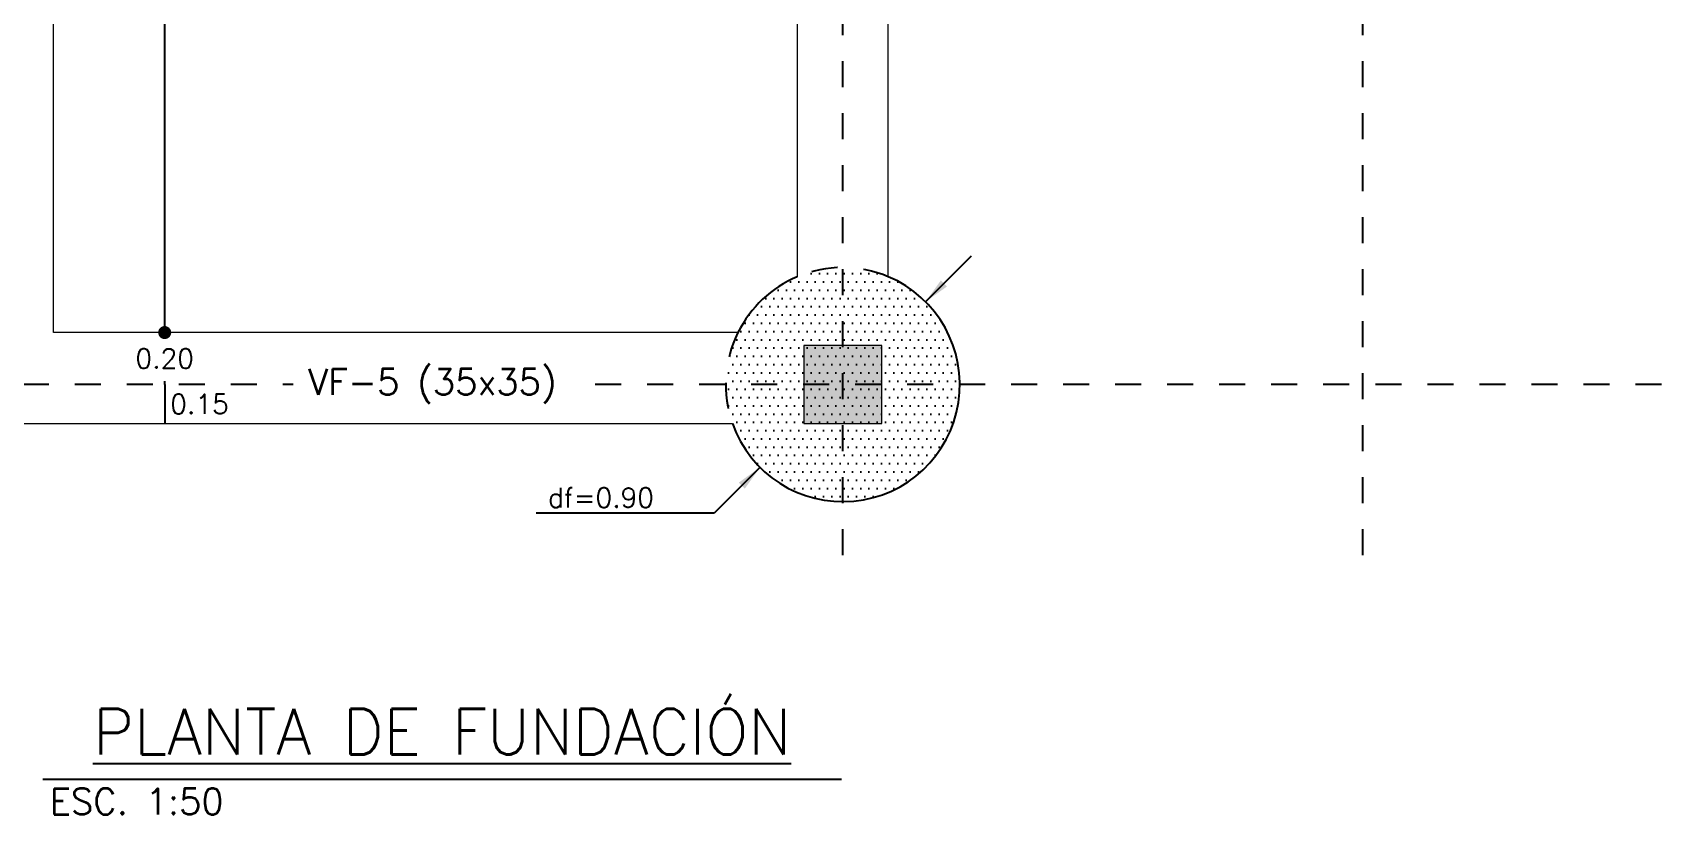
# Model space of a CAD drawing. Header units: millimetres. Extents: x -0.7 to 82.3, y -14.8 to 42.8.
# Drawn here: x 30.6 to 36.87, y 11.48 to 14.48 of the extents above; entities that cross this region are included whole.
import ezdxf
from ezdxf.enums import TextEntityAlignment as Align

# ---------------------------------------------------------------- set-up
doc = ezdxf.new("R2010")
doc.units = ezdxf.units.MM
doc.header["$LTSCALE"] = 0.01
doc.header["$PDMODE"] = 3
doc.linetypes.add('DASHDOT', pattern=[1, 0.5, -0.25, 0, -0.25])
doc.linetypes.add('DASHED2', pattern=[0.375, 0.25, -0.125])
doc.layers.add('FC_COLUMNAS', color=5, linetype='Continuous', lineweight=15)
doc.layers.add('FC_VIGAS', color=2, linetype='Continuous', lineweight=0)
for name, color, linetype in [('FC_COTAS', 1, 'Continuous'), ('FC_EJES', 1, 'DASHDOT'), ('FC_HATCH 252', 252, 'Continuous'), ('FC_HATCH COLUMNAS', 253, 'Continuous'), ('FC_PILAS', 5, 'Continuous'), ('FC_PROYECCION', 6, 'DASHED2'), ('FC_R-200', 5, 'Continuous'), ('FC_R-80', 11, 'Continuous'), ('FC_REVISION', 32, 'Continuous')]:
    doc.layers.add(name, color=color, linetype=linetype)
doc.styles.add('FC_TEXT', font='romans.shx', dxfattribs={"height": 0.002})
doc.styles.add('FC_TEXT1', font='romans.shx')
doc.dimstyles.new('FC_COTAS', dxfattribs={"dimtxt": 0.0015, "dimasz": 0.001, "dimexe": 0, "dimexo": 0, "dimgap": 0.001, "dimtad": 1, "dimtih": 1, "dimtoh": 1, "dimzin": 0, "dimdsep": 46, "dimtxsty": 'FC_TEXT1', "dimblk": 'DOT', "dimcen": 0.09, "dimclrd": 256, "dimclre": 256, "dimclrt": 256, "dimadec": 0, "dimazin": 0, "dimtfac": 1, "dimtix": 1, "dimtmove": 2, "dimatfit": 3, "dimfxl": 1.002, "dimtolj": 1, "dimtzin": 0, "dimlwd": -1, "dimarcsym": 0})
doc.dimstyles.new('FC_COTAS EJES', dxfattribs={"dimtxt": 0.002, "dimasz": 0.0015, "dimexe": 0, "dimexo": 0, "dimgap": 0.001, "dimtad": 1, "dimtih": 1, "dimtoh": 1, "dimzin": 0, "dimdsep": 46, "dimtxsty": 'FC_TEXT1', "dimblk": 'DOT', "dimcen": 0.09, "dimclrd": 256, "dimclre": 256, "dimclrt": 256, "dimadec": 0, "dimazin": 0, "dimtfac": 1, "dimtix": 1, "dimtmove": 2, "dimatfit": 3, "dimfxl": 1.002, "dimtolj": 1, "dimtzin": 0, "dimlwd": -1, "dimarcsym": 0})

# ---------------------------------------------------------------- blocks, each defined once
blk = doc.blocks.new('*U211')
at = {"layer": 'FC_R-200', "color": 4, "ltscale": 1.5}
blk.add_lwpolyline([(-0.0307, 0), (0.0307, 0)], dxfattribs=at)
at = {"layer": 'FC_R-200', "ltscale": 1.5, "style": 'FC_TEXT1'}
blk.add_attdef('%%UTÍTULO', text='', height=0.0035, dxfattribs=at).set_placement((0, 0.00366), align=Align.MIDDLE_CENTER)
at = {"layer": 'FC_R-80', "ltscale": 1.5, "style": 'FC_TEXT1'}
blk.add_attdef('ESCALA', text='', height=0.002, dxfattribs=at).set_placement((-0.03017, -0.0017), align=Align.MIDDLE_LEFT)
blk = doc.blocks.new('_Dot')
at = {"color": 0, "linetype": 'ByBlock', "lineweight": -2}
blk.add_line((-0.5, 0), (-1, 0), dxfattribs=at)
at = {"color": 0, "linetype": 'ByBlock', "const_width": 0.5}
blk.add_lwpolyline([(-0.25, 0, 1), (0.25, 0, 1)], format="xyb", close=True, dxfattribs=at)
blk = doc.blocks.new('FC_B_Ejes 2 E-1')
at = {"layer": 'FC_EJES', "ltscale": 0.6}
for points in [[(5.05, -17.1863), (5.05, 1.3092)], [(7.05, -17.1863), (7.05, 1.3092)], [(8.1975, -16.53), (-1.2, -16.53)]]:
    blk.add_lwpolyline(points, dxfattribs=at)
blk = doc.blocks.new('*D374')
at = {"layer": 'Defpoints', "color": 0, "ltscale": 0.6, "transparency": 16777216}
for p in [(31.1106, 16.9158), (31.1106, 16.9158), (31.1106, 13.3308)]:
    blk.add_point(p, dxfattribs=at)
at = {"layer": 'FC_COTAS', "ltscale": 0.6, "transparency": 16777216}
for p, q in [((31.1106, 16.8658), (31.1106, 15.2108)), ((31.1106, 13.3808), (31.1106, 15.0358))]:
    blk.add_line(p, q, dxfattribs=at)
at = {"layer": 'FC_COTAS', "ltscale": 0.6, "transparency": 16777216, "xscale": 0.05, "yscale": 0.05, "zscale": 0.05}
for p, rotation in [((31.1106, 16.9158), 90), ((31.1106, 13.3308), 270)]:
    blk.add_blockref('_Dot', p, dxfattribs=dict(at, rotation=rotation))
at = {"layer": 'FC_COTAS', "ltscale": 0.6, "transparency": 16777216, "insert": (31.1106, 15.1233), "char_height": 0.075, "attachment_point": 5, "style": 'FC_TEXT1'}
blk.add_mtext('\\A1;3.585', dxfattribs=at)
blk = doc.blocks.new('*D239')
at = {"layer": 'Defpoints', "color": 0, "ltscale": 0.6, "transparency": 16777216}
for p in [(31.1106, 13.3308), (31.1106, 13.1308), (31.1106, 13.1308)]:
    blk.add_point(p, dxfattribs=at)
at = {"layer": 'FC_COTAS', "ltscale": 0.6, "transparency": 16777216}
for p, q in [((31.1106, 13.3308), (31.1106, 13.3183)), ((31.1106, 13.1308), (31.1106, 13.1433))]:
    blk.add_line(p, q, dxfattribs=at)
at = {"layer": 'FC_COTAS', "ltscale": 0.6, "transparency": 16777216, "insert": (31.1106, 13.2308), "char_height": 0.075, "attachment_point": 5, "style": 'FC_TEXT1'}
blk.add_mtext('\\A1;0.20', dxfattribs=at)
blk = doc.blocks.new('*D240')
at = {"layer": 'Defpoints', "color": 0, "ltscale": 0.6, "transparency": 16777216}
for p in [(31.1106, 13.1308), (31.1106, 12.9808), (31.1106, 12.9808)]:
    blk.add_point(p, dxfattribs=at)
at = {"layer": 'FC_COTAS', "ltscale": 0.6, "transparency": 16777216}
blk.add_line((31.1106, 13.1308), (31.1106, 12.9808), dxfattribs=at)
at = {"layer": 'FC_COTAS', "ltscale": 0.6, "transparency": 16777216, "insert": (31.2445, 13.0558), "char_height": 0.075, "attachment_point": 5, "style": 'FC_TEXT1'}
blk.add_mtext('\\A1;0.15', dxfattribs=at)
blk = doc.blocks.new('FC_B_Columnas 1 E-1')
at = {"layer": 'FC_HATCH COLUMNAS', "ltscale": 0.6}
h = blk.add_hatch(color=256, dxfattribs=at)
h.dxf.hatch_style = 1
h.paths.add_polyline_path([(0.3, 0), (0, 0), (0, -0.3), (0.3, -0.3)])
h.paths.add_polyline_path([(6.55, -0.3657), (6.55, -0.6657), (6.85, -0.6657), (6.85, -0.3657)])
h.paths.add_polyline_path([(0, -4.47), (0, -4.77), (0.4, -4.77), (0.4, -4.47)])
h.paths.add_polyline_path([(6.85, -4.47), (6.45, -4.47), (6.45, -4.77), (6.85, -4.77)])
h.paths.add_polyline_path([(0, -8.82), (0.3, -8.82), (0.3, -8.52), (0, -8.52)])
h.paths.add_polyline_path([(4.85, -8.52), (4.55, -8.52), (4.55, -8.82), (4.85, -8.82)])
h.paths.add_polyline_path([(0.3, -12.57), (0, -12.57), (0, -12.87), (0.3, -12.87)])
h.paths.add_polyline_path([(4.55, -12.57), (4.55, -12.87), (4.85, -12.87), (4.85, -12.57)])
h.paths.add_polyline_path([(0.3, -16.53), (0, -16.53), (0, -16.83), (0.3, -16.83)])
h.paths.add_polyline_path([(4.55, -16.83), (4.85, -16.83), (4.85, -16.53), (4.55, -16.53)])
at = {"layer": 'FC_COLUMNAS', "ltscale": 0.6}
blk.add_lwpolyline([(4.85, -16.53), (4.55, -16.53), (4.55, -16.83), (4.85, -16.83)], close=True, dxfattribs=at)
blk = doc.blocks.new('*U187')
at = {"layer": 'FC_R-80', "ltscale": 0.6, "style": 'FC_TEXT1'}
blk.add_attdef('DC=X.XX', text='', height=0.0015, dxfattribs=at).set_placement((0.02359, -0.00989), align=Align.BOTTOM_RIGHT)
at = {"layer": 'FC_COTAS'}
for points in [[(-0.00636, 0.00636), (-0.0099, 0.0099)], [(0.00636, -0.00636), (0.00989, -0.00989), (0.02359, -0.00989)]]:
    blk.add_leader(points, dimstyle='FC_COTAS EJES', override={"dimscale": 1, "dimasz": 0.002, "dimgap": 0.001, "dimtad": 0}, dxfattribs=at)

msp = doc.modelspace()

# ---------------------------------------------------------------- hatches: boundary and pattern name
at = {"layer": 'FC_HATCH 252', "ltscale": 1.5}
h = msp.add_hatch(dxfattribs=at)
h.set_pattern_fill('DOTS', color=256, scale=0.02)
h.set_pattern_definition([(0, (-24.1413, -1e-09), (0.015875, 0.03175), [0, -0.03175])])
edge = h.paths.add_edge_path()
edge.add_arc((33.7178, 13.1308), 0.45, 0, 360)

# ---------------------------------------------------------------- linework, layer by layer
at = {"layer": 'FC_PILAS', "ltscale": 0.6}
for radius, start, end in [(0.45, 199.47122, 67.11462), (0.45, 112.88538, 153.6122), (0.5, 180, 180.03663)]:
    msp.add_arc((33.7178, 13.1308), radius, start, end, dxfattribs=at)
at = {"layer": 'FC_PROYECCION', "ltscale": 0.6}
for start, end in [(67.11462, 112.88538), (153.6122, 199.47122)]:
    msp.add_arc((33.7178, 13.1308), 0.45, start, end, dxfattribs=at)
at = {"layer": 'FC_VIGAS', "ltscale": 0.6}
for points in [[(33.3146, 13.3308), (30.6828, 13.3308), (30.6828, 16.9158), (33.3032, 16.9158)], [(33.5428, 16.6762), (33.5428, 13.5454)], [(33.8928, 13.5454), (33.8928, 16.6762)], [(29.592, 12.9808), (33.2935, 12.9808)]]:
    msp.add_lwpolyline(points, dxfattribs=at)

# ---------------------------------------------------------------- block references
at = {"layer": 'FC_COTAS', "ltscale": 0.6}
ref = msp.add_blockref('*U187', (33.7178, 13.1308), dxfattribs=dict(at, xscale=-50, yscale=50, zscale=50))
ref.add_attrib('DC=X.XX', 'df=0.90', dxfattribs={"layer": 'FC_R-80', "ltscale": 0.6, "height": 0.075, "style": 'FC_TEXT1'}).set_placement((32.9919, 12.6362), align=Align.BOTTOM_RIGHT)
at = {"layer": 'FC_EJES'}
msp.add_blockref('FC_B_Ejes 2 E-1', (28.6678, 29.6608), dxfattribs=at)
at = {"layer": 'FC_R-200', "xscale": 50, "yscale": 50, "zscale": 50}
msp.add_blockref('*U211', (32.1772, 11.6135), dxfattribs=at).add_auto_attribs({'%%UTÍTULO': '%%UPLANTA DE FUNDACIÓN', 'ESCALA': 'ESC. 1:50'})

# ---------------------------------------------------------------- dimensions: what is measured, and where the dimension line sits
at = {"layer": 'FC_COTAS', "ltscale": 0.6}
for base, p2, override, picture, middle in [((31.1106, 16.9158), (31.1106, 16.9158), {"dimscale": 0, "dimdec": 3, "dimtix": 1, "dimtofl": 1, "dimtmove": 2, "dimatfit": 3}, '*D374', (31.1106, 15.1233)), ((31.1106, 13.1308), (31.1106, 13.1308), {"dimscale": 0, "dimtix": 1, "dimtofl": 1, "dimtmove": 2, "dimatfit": 3}, '*D239', (31.1106, 13.2308))]:
    dim = msp.add_linear_dim(base=base, p1=(31.1106, 13.3308), p2=p2, angle=90, dimstyle='FC_COTAS', override=override, dxfattribs=at)
    dim.commit()
    dim.dimension.update_dxf_attribs({"geometry": picture, "text_midpoint": middle})
dim = msp.add_linear_dim(base=(31.1106, 12.9808), p1=(31.1106, 13.1308), p2=(31.1106, 12.9808), angle=90, dimstyle='FC_COTAS', override={"dimscale": 0, "dimtix": 1, "dimtofl": 1, "dimtmove": 2, "dimatfit": 3}, dxfattribs=at)
dim.commit()
dim.dimension.update_dxf_attribs({"geometry": '*D240', "text_midpoint": (31.2445, 13.0558), "dimtype": 128})

# ---------------------------------------------------------------- next in the draw order: texts
at = {"layer": 'FC_R-80', "insert": (32.1393, 13.1245), "char_height": 0.1, "width": 1.067667, "attachment_point": 5, "style": 'FC_TEXT', "bg_fill": 3, "box_fill_scale": 1, "bg_fill_color": 256, "bg_fill_transparency": 0}
msp.add_mtext('VF-5 (35x35)', dxfattribs=at)

# ---------------------------------------------------------------- next in the draw order: block references
at = {"layer": 'FC_REVISION'}
msp.add_blockref('FC_B_Columnas 1 E-1', (29.0178, 29.8108), dxfattribs=at)

doc.saveas('drawing.dxf')
